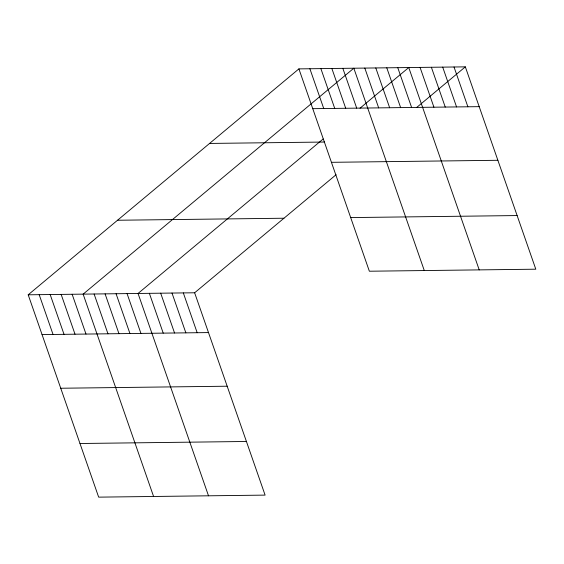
<?xml version="1.0" encoding="UTF-8"?>
<svg xmlns="http://www.w3.org/2000/svg" width="564" height="564" viewBox="0 0 564 564"><rect width="100%" height="100%" fill="white"/><g stroke="black" fill="none" stroke-linecap="round" stroke-linejoin="round"><path stroke-width="0.85" d="M336.102 174.713L194.636 292.779L265.101 495.114L98.665 497.145L28.2 294.803L298.899 68.886L465.335 66.855L535.8 269.197L369.364 271.221L298.899 68.886M323.165 138.97L138.046 293.47L208.511 495.805M360.022 108.21L408.752 67.546L479.21 269.881M416.613 107.52L465.335 66.855M312.759 108.676L479.196 106.652M209.568 143.439L324.638 142.036M331.442 162.319L497.878 160.289M117.531 220.249L283.967 218.226M350.681 217.584L517.117 215.554M28.2 294.803L194.636 292.779M42.06 334.6L208.497 332.577M60.736 388.243L227.172 386.213M79.982 443.508L246.419 441.478M454.02 66.996L467.88 106.786M442.705 67.13L456.558 106.927M431.382 67.271L445.243 107.061M420.067 67.405L433.927 107.202M397.768 67.68L411.621 107.47M386.777 67.814L400.637 107.604M375.793 67.948L389.654 107.738M364.809 68.082L378.67 107.872M424.29 270.551L353.825 68.216L83.127 294.14L153.584 496.475M342.841 68.35L356.702 108.14M331.858 68.484L345.711 108.274M320.874 68.618L334.727 108.408M309.883 68.752L323.743 108.542M183.321 292.913L197.174 332.711M171.999 293.054L185.859 332.852M160.684 293.195L174.544 332.986M149.368 293.329L163.222 333.127M127.062 293.604L140.922 333.394M116.078 293.738L129.939 333.528M105.094 293.872L118.955 333.662M94.11 294.006L107.964 333.796M72.143 294.274L85.996 334.064M61.152 294.408L75.012 334.198M50.168 294.542L64.028 334.332M39.184 294.676L53.044 334.466"/></g></svg>
